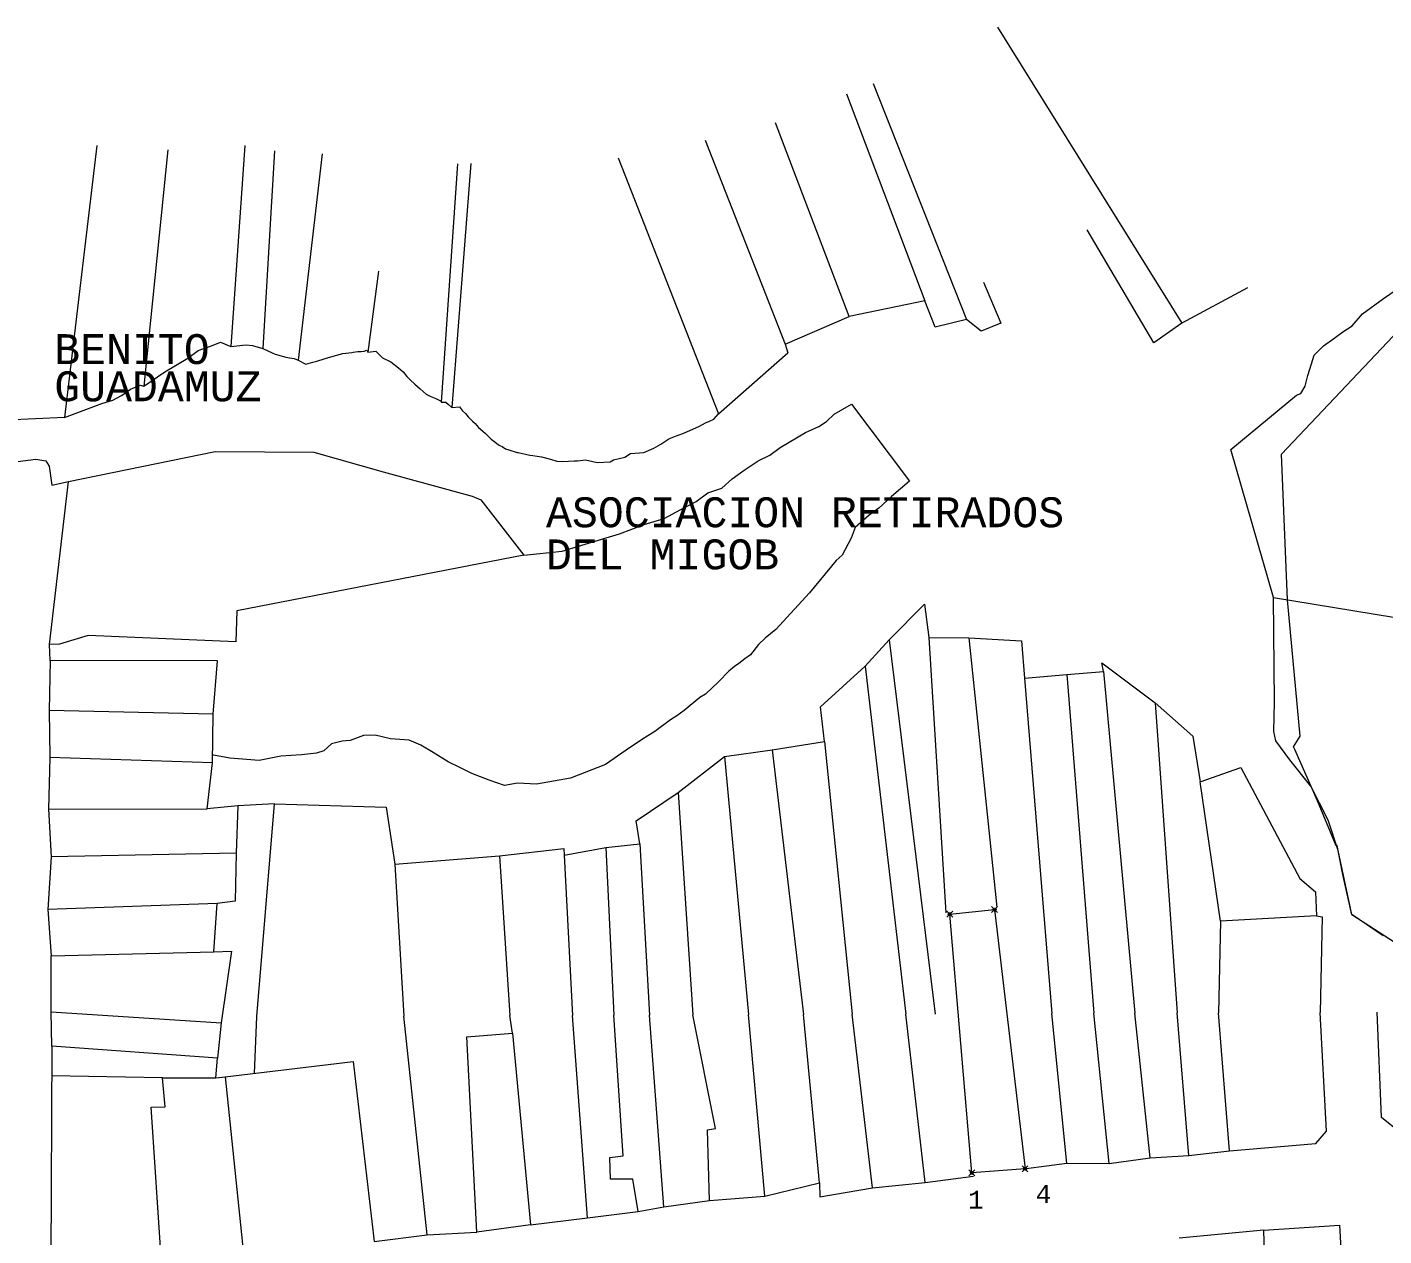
# Model space of a CAD drawing. Header units: millimetres. Extents: x 613361 to 614677, y 1317501 to 1318598.
# Drawn here: x 613841.5 to 614068.2, y 1318345.1 to 1318547 of the extents above; entities that cross this region are included whole.
import ezdxf

# ---------------------------------------------------------------- set-up
doc = ezdxf.new("R2010")
doc.units = ezdxf.units.MM
doc.header["$PDMODE"] = 35
doc.header["$PDSIZE"] = 0.5
for name, color, linetype in [('2', 7, 'Continuous'), ('6', 7, 'Continuous'), ('CVL_CUADCON_TIT', 1, 'Continuous'), ('CVL_PUNTO', 250, 'Continuous'), ('CVL_PUNTO_NUM', 2, 'Continuous')]:
    doc.layers.add(name, color=color, linetype=linetype)
doc.layers.add('Nivel 2', color=7, linetype='Continuous', lineweight=0)
doc.styles.add('MONOTXT4', font='Monotxt4.shx')

msp = doc.modelspace()

# ---------------------------------------------------------------- linework, layer by layer
at = {"layer": '2', "color": 1, "linetype": 'ByBlock', "lineweight": 0}
for p, q in [((613916.65465, 1318345.66679), (613914.97665, 1318378.31379)), ((613922.59465, 1318378.91479), (613925.59065, 1318346.93579)), ((613873.04565, 1318371.47679), (613873.32965, 1318374.77979)), ((613874.61965, 1318371.63779), (613895.99665, 1318374.19579)), ((613895.99665, 1318374.19579), (613899.48965, 1318344.09779)), ((613864.10165, 1318371.47779), (613845.60465, 1318371.77879)), ((613864.58965, 1318366.60479), (613864.10165, 1318371.47779)), ((613864.10165, 1318371.47779), (613873.04565, 1318371.47679)), ((613873.04565, 1318371.47679), (613874.61965, 1318371.63779)), ((613874.61965, 1318371.63779), (613877.65165, 1318342.04579)), ((613862.25265, 1318366.59179), (613864.58965, 1318366.60479)), ((613863.94065, 1318340.59779), (613862.25265, 1318366.59179)), ((614070.92865, 1318362.27279), (614067.76165, 1318364.84479)), ((613955.16765, 1318362.79379), (613956.48765, 1318363.00479)), ((613955.49565, 1318350.96279), (613955.16765, 1318362.79379)), ((614056.81265, 1318360.51779), (614058.57865, 1318362.55879)), ((614035.58465, 1318358.51979), (614042.33865, 1318359.26879)), ((614042.33865, 1318359.26879), (614056.81265, 1318360.51779)), ((613938.83365, 1318358.18279), (613941.06765, 1318358.44879)), ((613938.95865, 1318354.52679), (613938.83365, 1318358.18279)), ((614008.39357, 1318356.31546), (614015.21565, 1318357.23779)), ((614015.21565, 1318357.23779), (614022.27965, 1318357.17579)), ((614022.27965, 1318357.17579), (614029.13365, 1318358.07779)), ((614029.13365, 1318358.07779), (614035.58465, 1318358.51979)), ((613991.50465, 1318354.00779), (613999.57865, 1318355.01779)), ((613942.71865, 1318354.54779), (613938.95865, 1318354.52679)), ((613943.56565, 1318349.11779), (613942.71865, 1318354.54779)), ((613964.73965, 1318351.72479), (613973.87265, 1318353.90879)), ((613973.87265, 1318353.90879), (613973.93765, 1318351.57379)), ((613973.93765, 1318351.57379), (613982.71965, 1318353.09479)), ((613982.71965, 1318353.09479), (613991.50465, 1318354.00779)), ((613947.87965, 1318349.90379), (613955.49565, 1318350.96279)), ((613955.49565, 1318350.96279), (613964.73965, 1318351.72479)), ((613925.59065, 1318346.93579), (613935.13665, 1318348.10579)), ((613935.13665, 1318348.10579), (613943.56565, 1318349.11779)), ((613943.56565, 1318349.11779), (613947.87965, 1318349.90379)), ((613908.32365, 1318345.26479), (613916.65465, 1318345.66679)), ((613925.59065, 1318346.93579), (613916.65465, 1318345.66679)), ((614048.11265, 1318345.99479), (614033.94365, 1318344.69679)), ((614048.37765, 1318336.24479), (614048.11265, 1318345.99479)), ((613899.48965, 1318344.09779), (613908.32365, 1318345.26479))]:
    msp.add_line(p, q, dxfattribs=at)
for points in [[(613845.62265, 1318376.75779), (613845.49065, 1318341.20579), (613848.60665, 1318338.68379), (613863.94065, 1318340.59779)], [(614048.11265, 1318345.99479), (614060.76065, 1318346.87779), (614061.27965, 1318336.97779)]]:
    msp.add_lwpolyline(points, dxfattribs=at)
at = {"layer": '6', "color": 1, "linetype": 'ByBlock', "lineweight": 0}
for p, q in [((613908.32365, 1318345.26479), (613904.43565, 1318381.79879)), ((613935.13665, 1318348.10579), (613932.63765, 1318381.91179)), ((613941.06765, 1318358.44879), (613939.49665, 1318381.93979)), ((613947.87965, 1318349.90379), (613945.49265, 1318381.96379)), ((613956.48765, 1318363.00479), (613952.70865, 1318381.99279)), ((613964.73965, 1318351.72479), (613962.00665, 1318382.02979)), ((613973.87265, 1318353.90879), (613971.20465, 1318382.06679)), ((613982.71965, 1318353.09479), (613979.33565, 1318382.09979)), ((613991.50465, 1318354.00779), (613988.27965, 1318382.13579)), ((614015.21565, 1318357.23779), (614012.66965, 1318382.23379)), ((614022.27965, 1318357.17579), (614019.68165, 1318382.26179)), ((614029.13365, 1318358.07779), (614026.54265, 1318382.28979)), ((614035.58465, 1318358.51979), (614033.60565, 1318382.31779)), ((614042.33865, 1318359.26879), (614040.51565, 1318382.34579)), ((614058.57865, 1318362.55879), (614057.48765, 1318382.41379)), ((614067.76165, 1318364.84479), (614067.04065, 1318382.45179)), ((613879.51065, 1318372.22279), (613879.89365, 1318381.69979))]:
    msp.add_line(p, q, dxfattribs=at)
at = {"layer": 'CVL_CUADCON_TIT', "color": 1, "linetype": 'ByBlock', "lineweight": 0, "ltscale": 0.5, "flags": 128}
msp.add_lwpolyline([(613999.32435, 1318355.57699), (613995.63975, 1318398.84449), (614003.12655, 1318399.57849), (614008.20615, 1318356.29009)], close=True, dxfattribs=at)
at = {"layer": 'CVL_PUNTO', "color": 1, "linetype": 'ByBlock', "lineweight": 0, "ltscale": 0.5}
for p in [(613999.32435, 1318355.57699), (614008.20615, 1318356.29009)]:
    msp.add_point(p, dxfattribs=at)
at = {"layer": 'Nivel 2', "color": 1, "linetype": 'ByBlock', "lineweight": 0}
for p, q in [((614003.62465, 1318547.04279), (614034.42365, 1318497.54979)), ((614003.62465, 1318547.04279), (614034.42365, 1318497.54979)), ((613978.36465, 1318535.88679), (613991.46365, 1318501.33279)), ((613978.36465, 1318535.88679), (613991.46365, 1318501.33279)), ((613982.82965, 1318537.64579), (613998.45365, 1318498.17379)), ((613982.82965, 1318537.64579), (613998.45365, 1318498.17379)), ((613978.81465, 1318498.70479), (613966.54365, 1318531.02579)), ((613978.81465, 1318498.70479), (613966.54365, 1318531.02579)), ((613853.17665, 1318527.26779), (613847.77965, 1318481.80579)), ((613853.17665, 1318527.26779), (613847.77965, 1318481.80579)), ((613877.90065, 1318527.28079), (613875.52765, 1318493.69079)), ((613877.90065, 1318527.28079), (613875.52765, 1318493.69079)), ((613954.76065, 1318528.14979), (613968.16165, 1318494.05479)), ((613954.76065, 1318528.14979), (613968.16165, 1318494.05479)), ((613865.03465, 1318526.53279), (613861.02265, 1318487.03179)), ((613865.03465, 1318526.53279), (613861.02265, 1318487.03179)), ((613882.84065, 1318526.39779), (613880.87165, 1318493.31979)), ((613882.84065, 1318526.39779), (613880.87165, 1318493.31979)), ((613890.77965, 1318525.89079), (613886.78565, 1318491.37479)), ((613890.77965, 1318525.89079), (613886.78565, 1318491.37479)), ((613940.23165, 1318525.20379), (613956.99665, 1318482.43279)), ((613940.23165, 1318525.20379), (613956.99665, 1318482.43279)), ((613913.42865, 1318524.21079), (613910.69065, 1318484.36279)), ((613913.42865, 1318524.21079), (613910.69065, 1318484.36279)), ((613915.61565, 1318524.27679), (613912.47665, 1318483.50979)), ((613915.61565, 1318524.27679), (613912.47665, 1318483.50979)), ((614029.71465, 1318494.31379), (614018.60165, 1318513.16279)), ((614029.71465, 1318494.31379), (614018.60165, 1318513.16279)), ((613900.21865, 1318506.26779), (613898.42665, 1318492.72479)), ((613900.21865, 1318506.26779), (613898.42665, 1318492.72479)), ((614001.26165, 1318504.44979), (614004.15565, 1318497.55079)), ((614001.26165, 1318504.44979), (614004.15565, 1318497.55079)), ((614045.37265, 1318503.47279), (614034.42365, 1318497.54979)), ((614045.37265, 1318503.47279), (614034.42365, 1318497.54979)), ((613991.46365, 1318501.33279), (613978.81465, 1318498.70479)), ((613991.46365, 1318501.33279), (613978.81465, 1318498.70479)), ((613993.22265, 1318496.91879), (613991.46365, 1318501.33279)), ((613993.22265, 1318496.91879), (613991.46365, 1318501.33279)), ((613968.16165, 1318494.05479), (613978.81465, 1318498.70479)), ((613968.16165, 1318494.05479), (613978.81465, 1318498.70479)), ((613998.45365, 1318498.17379), (613993.22265, 1318496.91879)), ((613998.45365, 1318498.17379), (613993.22265, 1318496.91879)), ((614000.90865, 1318496.25779), (613998.45365, 1318498.17379)), ((614000.90865, 1318496.25779), (613998.45365, 1318498.17379)), ((614004.15565, 1318497.55079), (614000.90865, 1318496.25779)), ((614004.15565, 1318497.55079), (614000.90865, 1318496.25779)), ((614034.42365, 1318497.54979), (614029.71465, 1318494.31379)), ((614034.42365, 1318497.54979), (614029.71465, 1318494.31379)), ((613968.16165, 1318494.05479), (613968.57865, 1318492.63379)), ((613968.16165, 1318494.05479), (613968.57865, 1318492.63379)), ((613956.99665, 1318482.43279), (613968.57865, 1318492.63379)), ((613847.77965, 1318481.80579), (613838.06665, 1318481.38479)), ((613847.77965, 1318481.80579), (613838.06665, 1318481.38479)), ((613985.53065, 1318444.67579), (613991.44265, 1318450.61579)), ((613985.53065, 1318444.67579), (613991.44265, 1318450.61579)), ((613991.44265, 1318450.61579), (613992.14165, 1318445.02479)), ((613991.44265, 1318450.61579), (613992.14165, 1318445.02479)), ((614049.73365, 1318451.71679), (614090.27065, 1318445.12079)), ((614049.73365, 1318451.71679), (614090.27065, 1318445.12079)), ((613845.35265, 1318441.19579), (613845.23265, 1318443.89179)), ((613845.35265, 1318441.19579), (613845.23265, 1318443.89179)), ((613981.48965, 1318440.27379), (613985.53065, 1318444.67579)), ((613981.48965, 1318440.27379), (613985.53065, 1318444.67579)), ((613985.53065, 1318444.67579), (613993.21865, 1318382.10679)), ((613985.53065, 1318444.67579), (613993.21865, 1318382.10679)), ((613992.14165, 1318445.02479), (613998.80565, 1318445.01879)), ((613992.14165, 1318445.02479), (613994.98537, 1318399.06156)), ((613992.14165, 1318445.02479), (613998.80565, 1318445.01879)), ((613998.80565, 1318445.01879), (614007.60965, 1318444.51779)), ((613998.80565, 1318445.01879), (614007.60965, 1318444.51779)), ((613998.80565, 1318445.01879), (614003.52474, 1318399.97445)), ((614007.60965, 1318444.51779), (614008.10865, 1318438.26379)), ((614007.60965, 1318444.51779), (614008.10865, 1318438.26379)), ((613845.35265, 1318441.19579), (613845.20465, 1318432.85279)), ((613845.35265, 1318441.19579), (613845.20465, 1318432.85279)), ((613873.33165, 1318441.12879), (613845.35265, 1318441.19579)), ((613873.33165, 1318441.12879), (613845.35265, 1318441.19579)), ((613872.57665, 1318432.22179), (613873.33165, 1318441.12879)), ((613872.57665, 1318432.22179), (613873.33165, 1318441.12879)), ((614021.32765, 1318439.36979), (614021.01365, 1318440.79179)), ((614021.01365, 1318440.79179), (614029.95965, 1318434.13679)), ((614021.01365, 1318440.79179), (614029.95965, 1318434.13679)), ((614021.32765, 1318439.36979), (614021.01365, 1318440.79179)), ((613974.05665, 1318433.45879), (613981.48965, 1318440.27379)), ((613974.05665, 1318433.45879), (613981.48965, 1318440.27379)), ((613981.48965, 1318440.27379), (613988.27965, 1318382.13579)), ((613981.48965, 1318440.27379), (613988.27965, 1318382.13579)), ((614008.10865, 1318438.26379), (614015.17565, 1318438.87079)), ((614008.10865, 1318438.26379), (614015.17565, 1318438.87079)), ((614015.17565, 1318438.87079), (614021.32765, 1318439.36979)), ((614015.17565, 1318438.87079), (614021.32765, 1318439.36979)), ((614015.17565, 1318438.87079), (614019.68165, 1318382.26179)), ((614015.17565, 1318438.87079), (614019.68165, 1318382.26179)), ((614021.32765, 1318439.36979), (614026.54265, 1318382.28979)), ((614021.32765, 1318439.36979), (614026.54265, 1318382.28979)), ((614008.10865, 1318438.26379), (614012.66965, 1318382.23379)), ((614008.10865, 1318438.26379), (614012.66965, 1318382.23379)), ((614029.95965, 1318434.13679), (614033.60565, 1318382.31779)), ((614029.95965, 1318434.13679), (614036.25365, 1318428.58379)), ((614029.95965, 1318434.13679), (614036.25365, 1318428.58379)), ((614029.95965, 1318434.13679), (614033.60565, 1318382.31779)), ((613872.57665, 1318432.22179), (613845.20465, 1318432.85279)), ((613845.20465, 1318432.85279), (613845.30665, 1318425.01979)), ((613845.20465, 1318432.85279), (613845.30665, 1318425.01979)), ((613872.57665, 1318432.22179), (613845.20465, 1318432.85279)), ((613872.47865, 1318424.08179), (613872.57665, 1318432.22179)), ((613872.47865, 1318424.08179), (613872.57665, 1318432.22179)), ((613974.70565, 1318427.66379), (613974.05665, 1318433.45879)), ((613974.70565, 1318427.66379), (613974.05665, 1318433.45879)), ((613965.96465, 1318426.28279), (613974.70565, 1318427.66379)), ((613965.96465, 1318426.28279), (613974.70565, 1318427.66379)), ((613974.70565, 1318427.66379), (613979.33565, 1318382.09979)), ((613974.70565, 1318427.66379), (613979.33565, 1318382.09979)), ((614036.25365, 1318428.58379), (614037.47465, 1318420.91079)), ((614036.25365, 1318428.58379), (614037.47465, 1318420.91079)), ((613845.30665, 1318425.01979), (613845.10965, 1318416.37079)), ((613845.30665, 1318425.01979), (613845.10965, 1318416.37079)), ((613872.47865, 1318424.08179), (613845.30665, 1318425.01979)), ((613872.47865, 1318424.08179), (613845.30665, 1318425.01979)), ((613950.24165, 1318419.15779), (613957.98565, 1318425.16179)), ((613950.24165, 1318419.15779), (613957.98565, 1318425.16179)), ((613957.98565, 1318425.16179), (613965.96465, 1318426.28279)), ((613957.98565, 1318425.16179), (613965.96465, 1318426.28279)), ((613957.98565, 1318425.16179), (613962.00665, 1318382.02979)), ((613957.98565, 1318425.16179), (613962.00665, 1318382.02979)), ((613965.96465, 1318426.28279), (613971.20465, 1318382.06679)), ((613965.96465, 1318426.28279), (613971.20465, 1318382.06679)), ((613871.61265, 1318416.44579), (613872.47865, 1318424.08179)), ((613871.61265, 1318416.44579), (613872.47865, 1318424.08179)), ((614037.47465, 1318420.91079), (614044.27465, 1318423.34679)), ((614037.47465, 1318420.91079), (614044.27465, 1318423.34679)), ((614044.27465, 1318423.34679), (614054.11365, 1318404.79379)), ((614044.27465, 1318423.34679), (614054.11365, 1318404.79379)), ((614040.88365, 1318397.63479), (614037.47465, 1318420.91079)), ((614040.88365, 1318397.63479), (614037.47465, 1318420.91079)), ((613943.25265, 1318414.43179), (613950.24165, 1318419.15779)), ((613943.25265, 1318414.43179), (613950.24165, 1318419.15779)), ((613950.24165, 1318419.15779), (613952.70865, 1318381.99279)), ((613950.24165, 1318419.15779), (613952.70865, 1318381.99279)), ((613845.10965, 1318416.37079), (613871.61265, 1318416.44579)), ((613845.10965, 1318416.37079), (613871.61265, 1318416.44579)), ((613845.10965, 1318416.37079), (613845.51865, 1318408.38679)), ((613845.10965, 1318416.37079), (613845.51865, 1318408.38679)), ((613876.69665, 1318416.93779), (613871.61265, 1318416.44579)), ((613876.69665, 1318416.93779), (613871.61265, 1318416.44579)), ((613876.69665, 1318416.93779), (613876.44465, 1318408.99979)), ((613876.69665, 1318416.93779), (613876.44465, 1318408.99979)), ((613882.85065, 1318417.23279), (613876.69665, 1318416.93779)), ((613882.85065, 1318417.23279), (613876.69665, 1318416.93779)), ((613879.89365, 1318381.69979), (613882.85065, 1318417.23279)), ((613879.89365, 1318381.69979), (613882.85065, 1318417.23279)), ((613882.85065, 1318417.23279), (613901.47265, 1318416.69579)), ((613882.85065, 1318417.23279), (613901.47265, 1318416.69579)), ((613901.47265, 1318416.69579), (613902.95965, 1318407.19379)), ((613901.47265, 1318416.69579), (613902.95965, 1318407.19379)), ((613943.83765, 1318410.56879), (613943.25265, 1318414.43179)), ((613943.83765, 1318410.56879), (613943.25265, 1318414.43179)), ((613876.44465, 1318408.99979), (613845.51865, 1318408.38679)), ((613876.44465, 1318408.99979), (613845.51865, 1318408.38679)), ((613876.44465, 1318408.99979), (613876.24265, 1318401.01279)), ((613876.44465, 1318408.99979), (613876.24265, 1318401.01279)), ((613920.39965, 1318408.58179), (613931.17665, 1318409.77279)), ((613920.39965, 1318408.58179), (613931.17665, 1318409.77279)), ((613931.17665, 1318409.77279), (613931.23465, 1318408.65379)), ((613931.17665, 1318409.77279), (613931.23465, 1318408.65379)), ((613931.23465, 1318408.65379), (613938.19565, 1318409.97179)), ((613931.23465, 1318408.65379), (613938.19565, 1318409.97179)), ((613938.19565, 1318409.97179), (613943.83765, 1318410.56879)), ((613938.19565, 1318409.97179), (613943.83765, 1318410.56879)), ((613938.19565, 1318409.97179), (613939.49665, 1318381.93979)), ((613938.19565, 1318409.97179), (613939.49665, 1318381.93979)), ((613943.83765, 1318410.56879), (613945.49265, 1318381.96379)), ((613943.83765, 1318410.56879), (613945.49265, 1318381.96379)), ((613845.51865, 1318408.38679), (613844.96665, 1318399.58279)), ((613845.51865, 1318408.38679), (613844.96665, 1318399.58279)), ((613902.95965, 1318407.19379), (613920.39965, 1318408.58179)), ((613902.95965, 1318407.19379), (613920.39965, 1318408.58179)), ((613902.95965, 1318407.19379), (613904.43565, 1318381.79879)), ((613902.95965, 1318407.19379), (613904.43565, 1318381.79879)), ((613920.39965, 1318408.58179), (613922.16865, 1318381.86979)), ((613920.39965, 1318408.58179), (613922.16865, 1318381.86979)), ((613931.23465, 1318408.65379), (613932.63765, 1318381.91179)), ((613931.23465, 1318408.65379), (613932.63765, 1318381.91179)), ((614054.11365, 1318404.79379), (614056.72365, 1318402.57379)), ((614054.11365, 1318404.79379), (614056.72365, 1318402.57379)), ((614056.72365, 1318402.57379), (614056.90265, 1318398.55579)), ((614056.72365, 1318402.57379), (614056.90265, 1318398.55579)), ((613873.24365, 1318400.58579), (613844.96665, 1318399.58279)), ((613873.24365, 1318400.58579), (613844.96665, 1318399.58279)), ((613872.68665, 1318392.54479), (613873.24365, 1318400.58579)), ((613872.68665, 1318392.54479), (613873.24365, 1318400.58579)), ((613876.24265, 1318401.01279), (613873.24365, 1318400.58579)), ((613876.24265, 1318401.01279), (613873.24365, 1318400.58579)), ((613844.96665, 1318399.58279), (613845.52665, 1318391.85479)), ((613844.96665, 1318399.58279), (613845.52665, 1318391.85479)), ((614040.88365, 1318397.63479), (614040.51565, 1318382.34579)), ((614040.88365, 1318397.63479), (614040.51565, 1318382.34579)), ((614056.90265, 1318398.55579), (614040.88365, 1318397.63479)), ((614056.90265, 1318398.55579), (614040.88365, 1318397.63479)), ((614056.90265, 1318398.55579), (614057.81965, 1318398.35879)), ((614056.90265, 1318398.55579), (614057.81965, 1318398.35879)), ((614057.81965, 1318398.35879), (614057.48765, 1318382.41379)), ((614057.81965, 1318398.35879), (614057.48765, 1318382.41379)), ((613845.52665, 1318391.85479), (613872.68665, 1318392.54479)), ((613845.52665, 1318391.85479), (613872.68665, 1318392.54479)), ((613845.53565, 1318382.49679), (613845.52665, 1318391.85479)), ((613845.53565, 1318382.49679), (613845.52665, 1318391.85479)), ((613872.68665, 1318392.54479), (613875.63665, 1318392.61479)), ((613872.68665, 1318392.54479), (613875.63665, 1318392.61479)), ((613875.63665, 1318392.61479), (613873.90265, 1318380.67379)), ((613875.63665, 1318392.61479), (613873.90265, 1318380.67379)), ((613845.62265, 1318376.75779), (613845.53565, 1318382.49679)), ((613845.53565, 1318382.49679), (613873.90265, 1318380.67379)), ((613908.32365, 1318345.26479), (613904.43565, 1318381.79879)), ((613922.59465, 1318378.91479), (613922.16865, 1318381.86979)), ((613935.13665, 1318348.10579), (613932.63765, 1318381.91179)), ((613941.06765, 1318358.44879), (613939.49665, 1318381.93979)), ((613947.87965, 1318349.90379), (613945.49265, 1318381.96379)), ((613956.48765, 1318363.00479), (613952.70865, 1318381.99279)), ((613964.73965, 1318351.72479), (613962.00665, 1318382.02979)), ((613973.87265, 1318353.90879), (613971.20465, 1318382.06679)), ((613982.71965, 1318353.09479), (613979.33565, 1318382.09979)), ((613991.50465, 1318354.00779), (613988.27965, 1318382.13579)), ((614015.21565, 1318357.23779), (614012.66965, 1318382.23379)), ((614022.27965, 1318357.17579), (614019.68165, 1318382.26179)), ((614029.13365, 1318358.07779), (614026.54265, 1318382.28979)), ((614035.58465, 1318358.51979), (614033.60565, 1318382.31779)), ((614042.33865, 1318359.26879), (614040.51565, 1318382.34579)), ((614058.57865, 1318362.55879), (614057.48765, 1318382.41379)), ((613873.90265, 1318380.67379), (613873.32965, 1318374.77979)), ((613879.51065, 1318372.22279), (613879.89365, 1318381.69979)), ((613914.97665, 1318378.31379), (613922.59465, 1318378.91479)), ((613916.65465, 1318345.66679), (613914.97665, 1318378.31379)), ((613922.59465, 1318378.91479), (613925.59065, 1318346.93579)), ((613873.32965, 1318374.77979), (613845.62265, 1318376.75779))]:
    msp.add_line(p, q, dxfattribs=at)
at = {"layer": 'Nivel 2', "color": 1, "linetype": 'ByBlock', "lineweight": 0, "flags": 128}
for points in [[(614094.96015, 1318396.55459), (614070.21065, 1318393.91379), (614062.78535, 1318398.72919), (614061.31885, 1318405.46129), (614060.37785, 1318410.27009), (614060.16815, 1318410.25939), (614057.04425, 1318417.77609), (614053.26615, 1318426.33969), (614053.06375, 1318426.79689), (614054.15655, 1318428.57839), (614052.06851, 1318451.31883), (614051.03095, 1318475.68389), (614083.48075, 1318509.95999), (614089.80755, 1318447.46629)], [(613999.32435, 1318355.57699), (613995.63975, 1318398.84449), (614003.12655, 1318399.57849), (614008.20615, 1318356.29009)]]:
    msp.add_lwpolyline(points, close=True, dxfattribs=at)
for points in [[(614049.73365, 1318451.71679), (614042.60165, 1318476.44279), (614053.57965, 1318485.57079), (614054.29065, 1318485.82979), (614054.99465, 1318487.05579), (614055.44065, 1318488.83879), (614056.08865, 1318490.77579), (614056.53665, 1318492.25379), (614058.05265, 1318493.79079), (614059.77465, 1318495.02279), (614061.29365, 1318496.15179), (614062.86365, 1318497.12879), (614064.58065, 1318499.12479), (614068.07365, 1318501.69079), (614070.20065, 1318503.12979)], [(614049.73365, 1318451.71679), (614042.60165, 1318476.44279), (614053.57965, 1318485.57079), (614054.29065, 1318485.82979), (614054.99465, 1318487.05579), (614055.44065, 1318488.83879), (614056.08865, 1318490.77579), (614056.53665, 1318492.25379), (614058.05265, 1318493.79079), (614059.77465, 1318495.02279), (614061.29365, 1318496.15179), (614062.86365, 1318497.12879), (614064.58065, 1318499.12479), (614068.07365, 1318501.69079), (614070.20065, 1318503.12979)], [(613861.02265, 1318487.03179), (613864.51665, 1318489.44579), (613868.36865, 1318491.70979), (613870.08965, 1318492.99379), (613872.32265, 1318493.77179), (613873.84465, 1318494.39179), (613875.52765, 1318493.69079)], [(613861.02265, 1318487.03179), (613864.51665, 1318489.44579), (613868.36865, 1318491.70979), (613870.08965, 1318492.99379), (613872.32265, 1318493.77179), (613873.84465, 1318494.39179), (613875.52765, 1318493.69079)], [(613875.52765, 1318493.69079), (613877.56165, 1318493.90779), (613878.12065, 1318493.96279), (613879.18965, 1318493.81679), (613880.87165, 1318493.31979)], [(613875.52765, 1318493.69079), (613877.56165, 1318493.90779), (613878.12065, 1318493.96279), (613879.18965, 1318493.81679), (613880.87165, 1318493.31979)], [(613880.87165, 1318493.31979), (613882.45365, 1318492.61779), (613882.96365, 1318492.41779), (613883.93165, 1318492.11879), (613884.74765, 1318491.92079), (613885.35865, 1318491.77279), (613886.12265, 1318491.67579), (613886.78565, 1318491.37479)], [(613880.87165, 1318493.31979), (613882.45365, 1318492.61779), (613882.96365, 1318492.41779), (613883.93165, 1318492.11879), (613884.74765, 1318491.92079), (613885.35865, 1318491.77279), (613886.12265, 1318491.67579), (613886.78565, 1318491.37479)], [(613886.78565, 1318491.37479), (613888.06165, 1318490.72279), (613889.22965, 1318491.03579), (613889.88965, 1318491.24379), (613891.15965, 1318491.60779), (613892.22465, 1318491.97079), (613894.25665, 1318492.49379), (613895.73065, 1318492.65579), (613895.98465, 1318492.70879), (613896.74665, 1318492.81479), (613897.30665, 1318492.81879), (613897.81465, 1318492.92379), (613898.27165, 1318493.07979), (613898.42665, 1318492.72479)], [(613886.78565, 1318491.37479), (613888.06165, 1318490.72279), (613889.22965, 1318491.03579), (613889.88965, 1318491.24379), (613891.15965, 1318491.60779), (613892.22465, 1318491.97079), (613894.25665, 1318492.49379), (613895.73065, 1318492.65579), (613895.98465, 1318492.70879), (613896.74665, 1318492.81479), (613897.30665, 1318492.81879), (613897.81465, 1318492.92379), (613898.27165, 1318493.07979), (613898.42665, 1318492.72479)], [(613898.42665, 1318492.72479), (613899.74765, 1318492.88579), (613900.87465, 1318491.77479), (613902.25265, 1318491.12279), (613903.53065, 1318490.11379), (613904.34865, 1318489.45779), (613904.96465, 1318488.64779), (613905.52765, 1318488.09179), (613906.29565, 1318487.38479), (613907.16565, 1318486.57679), (613908.18865, 1318485.71879), (613908.95465, 1318485.31679), (613909.77065, 1318484.96679), (613910.68965, 1318484.51479), (613910.69065, 1318484.36279)], [(613898.42665, 1318492.72479), (613899.74765, 1318492.88579), (613900.87465, 1318491.77479), (613902.25265, 1318491.12279), (613903.53065, 1318490.11379), (613904.34865, 1318489.45779), (613904.96465, 1318488.64779), (613905.52765, 1318488.09179), (613906.29565, 1318487.38479), (613907.16565, 1318486.57679), (613908.18865, 1318485.71879), (613908.95465, 1318485.31679), (613909.77065, 1318484.96679), (613910.68965, 1318484.51479), (613910.69065, 1318484.36279)], [(613956.99665, 1318482.43279), (613968.57865, 1318492.63379)], [(613847.77965, 1318481.80579), (613854.02165, 1318484.13679), (613855.84965, 1318484.70879), (613857.26865, 1318485.48079), (613858.78765, 1318486.55879), (613860.41065, 1318487.23179), (613861.02265, 1318487.03179)], [(613847.77965, 1318481.80579), (613854.02165, 1318484.13679), (613855.84965, 1318484.70879), (613857.26865, 1318485.48079), (613858.78765, 1318486.55879), (613860.41065, 1318487.23179), (613861.02265, 1318487.03179)], [(613924.49365, 1318458.81679), (613930.89865, 1318459.46979), (613934.70565, 1318460.66479), (613940.49365, 1318462.38279), (613944.60465, 1318463.93579), (613947.90465, 1318464.92479), (613950.69265, 1318466.41879), (613953.27765, 1318467.75779), (613955.20165, 1318469.24579), (613957.58665, 1318470.02479), (613959.30665, 1318471.56279), (613961.28065, 1318472.99979), (613963.61065, 1318474.59279), (613965.58865, 1318475.52179), (613967.30965, 1318476.80479), (613971.51465, 1318479.32579), (613973.74665, 1318480.30679), (613975.06465, 1318481.12979), (613976.32765, 1318482.35879), (613979.21665, 1318484.05679), (613988.91565, 1318471.20079), (613985.88065, 1318468.58579), (613983.80765, 1318466.63979), (613982.18765, 1318465.50979), (613979.86165, 1318463.40879), (613979.16065, 1318461.62279), (613977.65365, 1318458.81579), (613976.64265, 1318457.89279), (613972.20065, 1318452.52179), (613966.59465, 1318446.38079), (613964.77365, 1318444.94379), (613963.66065, 1318443.86779), (613962.34965, 1318442.12979), (613961.38765, 1318441.51279), (613960.42665, 1318440.69279), (613959.66665, 1318440.22979), (613958.70565, 1318439.40979), (613956.98765, 1318437.61779), (613954.81365, 1318435.56879), (613953.90165, 1318435.00279), (613951.27065, 1318432.84879), (613950.05565, 1318431.97579), (613948.99165, 1318431.30779), (613946.35865, 1318429.35679), (613944.33265, 1318428.07179), (613941.59765, 1318426.22179), (613938.10365, 1318423.80779), (613932.26865, 1318421.53079), (613926.57765, 1318420.52579), (613923.42265, 1318420.70879), (613921.23765, 1318420.33779), (613918.68765, 1318421.23679), (613915.78065, 1318422.33579), (613913.89265, 1318423.28979), (613911.85065, 1318424.29379), (613909.34765, 1318425.85379), (613907.25465, 1318427.06079), (613905.31565, 1318427.91279), (613902.21165, 1318428.09579), (613899.66365, 1318428.73979), (613897.67965, 1318428.67579), (613895.49765, 1318427.84679), (613894.12565, 1318427.73579), (613892.34765, 1318427.26679), (613891.08365, 1318426.08779), (613889.86565, 1318425.72379), (613887.37465, 1318425.45279), (613883.91665, 1318425.22679), (613880.25865, 1318424.48979), (613875.37265, 1318424.91479), (613873.23365, 1318425.25679), (613872.57165, 1318425.40479), (613872.57065, 1318425.50679)], [(613924.49365, 1318458.81679), (613930.89865, 1318459.46979), (613934.70565, 1318460.66479), (613940.49365, 1318462.38279), (613944.60465, 1318463.93579), (613947.90465, 1318464.92479), (613950.69265, 1318466.41879), (613953.27765, 1318467.75779), (613955.20165, 1318469.24579), (613957.58665, 1318470.02479), (613959.30665, 1318471.56279), (613961.28065, 1318472.99979), (613963.61065, 1318474.59279), (613965.58865, 1318475.52179), (613967.30965, 1318476.80479), (613971.51465, 1318479.32579), (613973.74665, 1318480.30679), (613975.06465, 1318481.12979), (613976.32765, 1318482.35879), (613979.21665, 1318484.05679), (613988.91565, 1318471.20079), (613985.88065, 1318468.58579), (613983.80765, 1318466.63979), (613982.18765, 1318465.50979), (613979.86165, 1318463.40879), (613979.16065, 1318461.62279), (613977.65365, 1318458.81579), (613976.64265, 1318457.89279), (613972.20065, 1318452.52179), (613966.59465, 1318446.38079), (613964.77365, 1318444.94379), (613963.66065, 1318443.86779), (613962.34965, 1318442.12979), (613961.38765, 1318441.51279), (613960.42665, 1318440.69279), (613959.66665, 1318440.22979), (613958.70565, 1318439.40979), (613956.98765, 1318437.61779), (613954.81365, 1318435.56879), (613953.90165, 1318435.00279), (613951.27065, 1318432.84879), (613950.05565, 1318431.97579), (613948.99165, 1318431.30779), (613946.35865, 1318429.35679), (613944.33265, 1318428.07179), (613941.59765, 1318426.22179), (613938.10365, 1318423.80779), (613932.26865, 1318421.53079), (613926.57765, 1318420.52579), (613923.42265, 1318420.70879), (613921.23765, 1318420.33779), (613918.68765, 1318421.23679), (613915.78065, 1318422.33579), (613913.89265, 1318423.28979), (613911.85065, 1318424.29379), (613909.34765, 1318425.85379), (613907.25465, 1318427.06079), (613905.31565, 1318427.91279), (613902.21165, 1318428.09579), (613899.66365, 1318428.73979), (613897.67965, 1318428.67579), (613895.49765, 1318427.84679), (613894.12565, 1318427.73579), (613892.34765, 1318427.26679), (613891.08365, 1318426.08779), (613889.86565, 1318425.72379), (613887.37465, 1318425.45279), (613883.91665, 1318425.22679), (613880.25865, 1318424.48979), (613875.37265, 1318424.91479), (613873.23365, 1318425.25679), (613872.57165, 1318425.40479), (613872.57065, 1318425.50679)], [(613910.69065, 1318484.36279), (613911.45365, 1318484.36779), (613911.91465, 1318483.96379), (613912.47665, 1318483.50979)], [(613910.69065, 1318484.36279), (613911.45365, 1318484.36779), (613911.91465, 1318483.96379), (613912.47665, 1318483.50979)], [(613912.47665, 1318483.50979), (613913.74865, 1318483.56879), (613914.26165, 1318482.91079), (613914.72165, 1318482.50679), (613915.18365, 1318481.89979), (613915.90065, 1318481.19279), (613916.36065, 1318480.78879), (613916.92465, 1318480.13079), (613917.64165, 1318479.52579), (613918.05065, 1318479.17179), (613918.66465, 1318478.56579), (613919.02365, 1318478.21179), (613919.63665, 1318477.75779), (613920.25065, 1318477.25379), (613920.60765, 1318477.10379), (613920.86365, 1318476.95279), (613921.42565, 1318476.54979), (613921.98565, 1318476.40079), (613923.36265, 1318475.95179), (613923.56565, 1318475.95279), (613925.50165, 1318475.50879), (613926.01065, 1318475.46079), (613927.43665, 1318475.21579), (613928.91465, 1318474.86979), (613929.98565, 1318474.52079), (613931.00265, 1318474.47679), (613932.88465, 1318474.59079), (613933.44365, 1318474.59479), (613934.76565, 1318474.75579), (613936.03965, 1318474.45979), (613936.75265, 1318474.31179), (613938.88865, 1318474.42779), (613939.44565, 1318474.73679), (613941.37565, 1318475.20779), (613942.28765, 1318475.82379), (613944.52465, 1318475.99179), (613946.19865, 1318476.71479), (613947.36465, 1318477.33279), (613948.73165, 1318478.25779), (613949.84865, 1318478.67179), (613951.06665, 1318479.13779), (613952.23265, 1318479.65479), (613953.80465, 1318480.37679), (613954.81865, 1318480.94379), (613955.52965, 1318481.20279), (613956.23965, 1318481.51279), (613956.99665, 1318482.43279)], [(613912.47665, 1318483.50979), (613913.74865, 1318483.56879), (613914.26165, 1318482.91079), (613914.72165, 1318482.50679), (613915.18365, 1318481.89979), (613915.90065, 1318481.19279), (613916.36065, 1318480.78879), (613916.92465, 1318480.13079), (613917.64165, 1318479.52579), (613918.05065, 1318479.17179), (613918.66465, 1318478.56579), (613919.02365, 1318478.21179), (613919.63665, 1318477.75779), (613920.25065, 1318477.25379), (613920.60765, 1318477.10379), (613920.86365, 1318476.95279), (613921.42565, 1318476.54979), (613921.98565, 1318476.40079), (613923.36265, 1318475.95179), (613923.56565, 1318475.95279), (613925.50165, 1318475.50879), (613926.01065, 1318475.46079), (613927.43665, 1318475.21579), (613928.91465, 1318474.86979), (613929.98565, 1318474.52079), (613931.00265, 1318474.47679), (613932.88465, 1318474.59079), (613933.44365, 1318474.59479), (613934.76565, 1318474.75579), (613936.03965, 1318474.45979), (613936.75265, 1318474.31179), (613938.88865, 1318474.42779), (613939.44565, 1318474.73679), (613941.37565, 1318475.20779), (613942.28765, 1318475.82379), (613944.52465, 1318475.99179), (613946.19865, 1318476.71479), (613947.36465, 1318477.33279), (613948.73165, 1318478.25779), (613949.84865, 1318478.67179), (613951.06665, 1318479.13779), (613952.23265, 1318479.65479), (613953.80465, 1318480.37679), (613954.81865, 1318480.94379), (613955.52965, 1318481.20279), (613956.23965, 1318481.51279), (613956.99665, 1318482.43279)], [(613839.94365, 1318474.47879), (613842.99365, 1318474.85579), (613844.62265, 1318474.56179), (613845.18865, 1318473.70079), (613845.66765, 1318470.49879), (613848.41065, 1318471.12779)], [(613839.94365, 1318474.47879), (613842.99365, 1318474.85579), (613844.62265, 1318474.56179), (613845.18865, 1318473.70079), (613845.66765, 1318470.49879), (613848.41065, 1318471.12779)], [(613848.41065, 1318471.12779), (613872.94765, 1318476.12379), (613889.43065, 1318476.03079), (613901.00065, 1318472.75079), (613915.88165, 1318468.67879), (613917.30965, 1318468.07779), (613924.49365, 1318458.81679), (613876.53265, 1318449.49279), (613876.36365, 1318444.30279), (613851.73465, 1318445.35879), (613846.91165, 1318443.95379), (613845.23265, 1318443.89179), (613848.41065, 1318471.12779)], [(613848.41065, 1318471.12779), (613872.94765, 1318476.12379), (613889.43065, 1318476.03079), (613901.00065, 1318472.75079), (613915.88165, 1318468.67879), (613917.30965, 1318468.07779), (613924.49365, 1318458.81679), (613876.53265, 1318449.49279), (613876.36365, 1318444.30279), (613851.73465, 1318445.35879), (613846.91165, 1318443.95379), (613845.23265, 1318443.89179), (613848.41065, 1318471.12779)], [(614068.01465, 1318395.22179), (614062.80265, 1318398.74779), (614060.49265, 1318409.46579), (614058.83165, 1318414.54179), (614055.94565, 1318420.21979), (614052.45665, 1318424.62179), (614050.09565, 1318427.75979), (614049.78065, 1318429.33479), (614049.90065, 1318434.21979), (614049.73365, 1318451.71679)], [(614068.01465, 1318395.22179), (614062.80265, 1318398.74779), (614060.49265, 1318409.46579), (614058.83165, 1318414.54179), (614055.94565, 1318420.21979), (614052.45665, 1318424.62179), (614050.09565, 1318427.75979), (614049.78065, 1318429.33479), (614049.90065, 1318434.21979), (614049.73365, 1318451.71679)], [(613845.62265, 1318376.75779), (613845.49065, 1318341.20579), (613848.60665, 1318338.68379), (613863.94065, 1318340.59779)]]:
    msp.add_lwpolyline(points, dxfattribs=at)
at = {"layer": 'Nivel 2', "color": 1, "linetype": 'ByBlock', "lineweight": 0}
for p in [(614003.12655, 1318399.57849), (613995.63975, 1318398.84449)]:
    msp.add_point(p, dxfattribs=at)

# ---------------------------------------------------------------- texts
at = {"layer": 'CVL_PUNTO_NUM', "color": 1, "linetype": 'ByBlock', "lineweight": 0, "ltscale": 0.5, "style": 'MONOTXT4'}
for s, p in [('1', (613998.71382, 1318349.60814)), ('4', (614009.99119, 1318350.56177))]:
    msp.add_text(s, height=3, dxfattribs=at).set_placement(p)
at = {"layer": 'Nivel 2', "color": 1, "linetype": 'ByBlock', "lineweight": 0, "style": 'MONOTXT4'}
for s, p in [('BENITO', (613846.04654, 1318490.73991)), ('GUADAMUZ', (613846.04654, 1318484.52586)), ('ASOCIACION RETIRADOS ', (613928.19339, 1318463.47434)), ('DEL MIGOB', (613928.19339, 1318456.438))]:
    msp.add_text(s, height=5, dxfattribs=at).set_placement(p)

doc.saveas('drawing.dxf')
